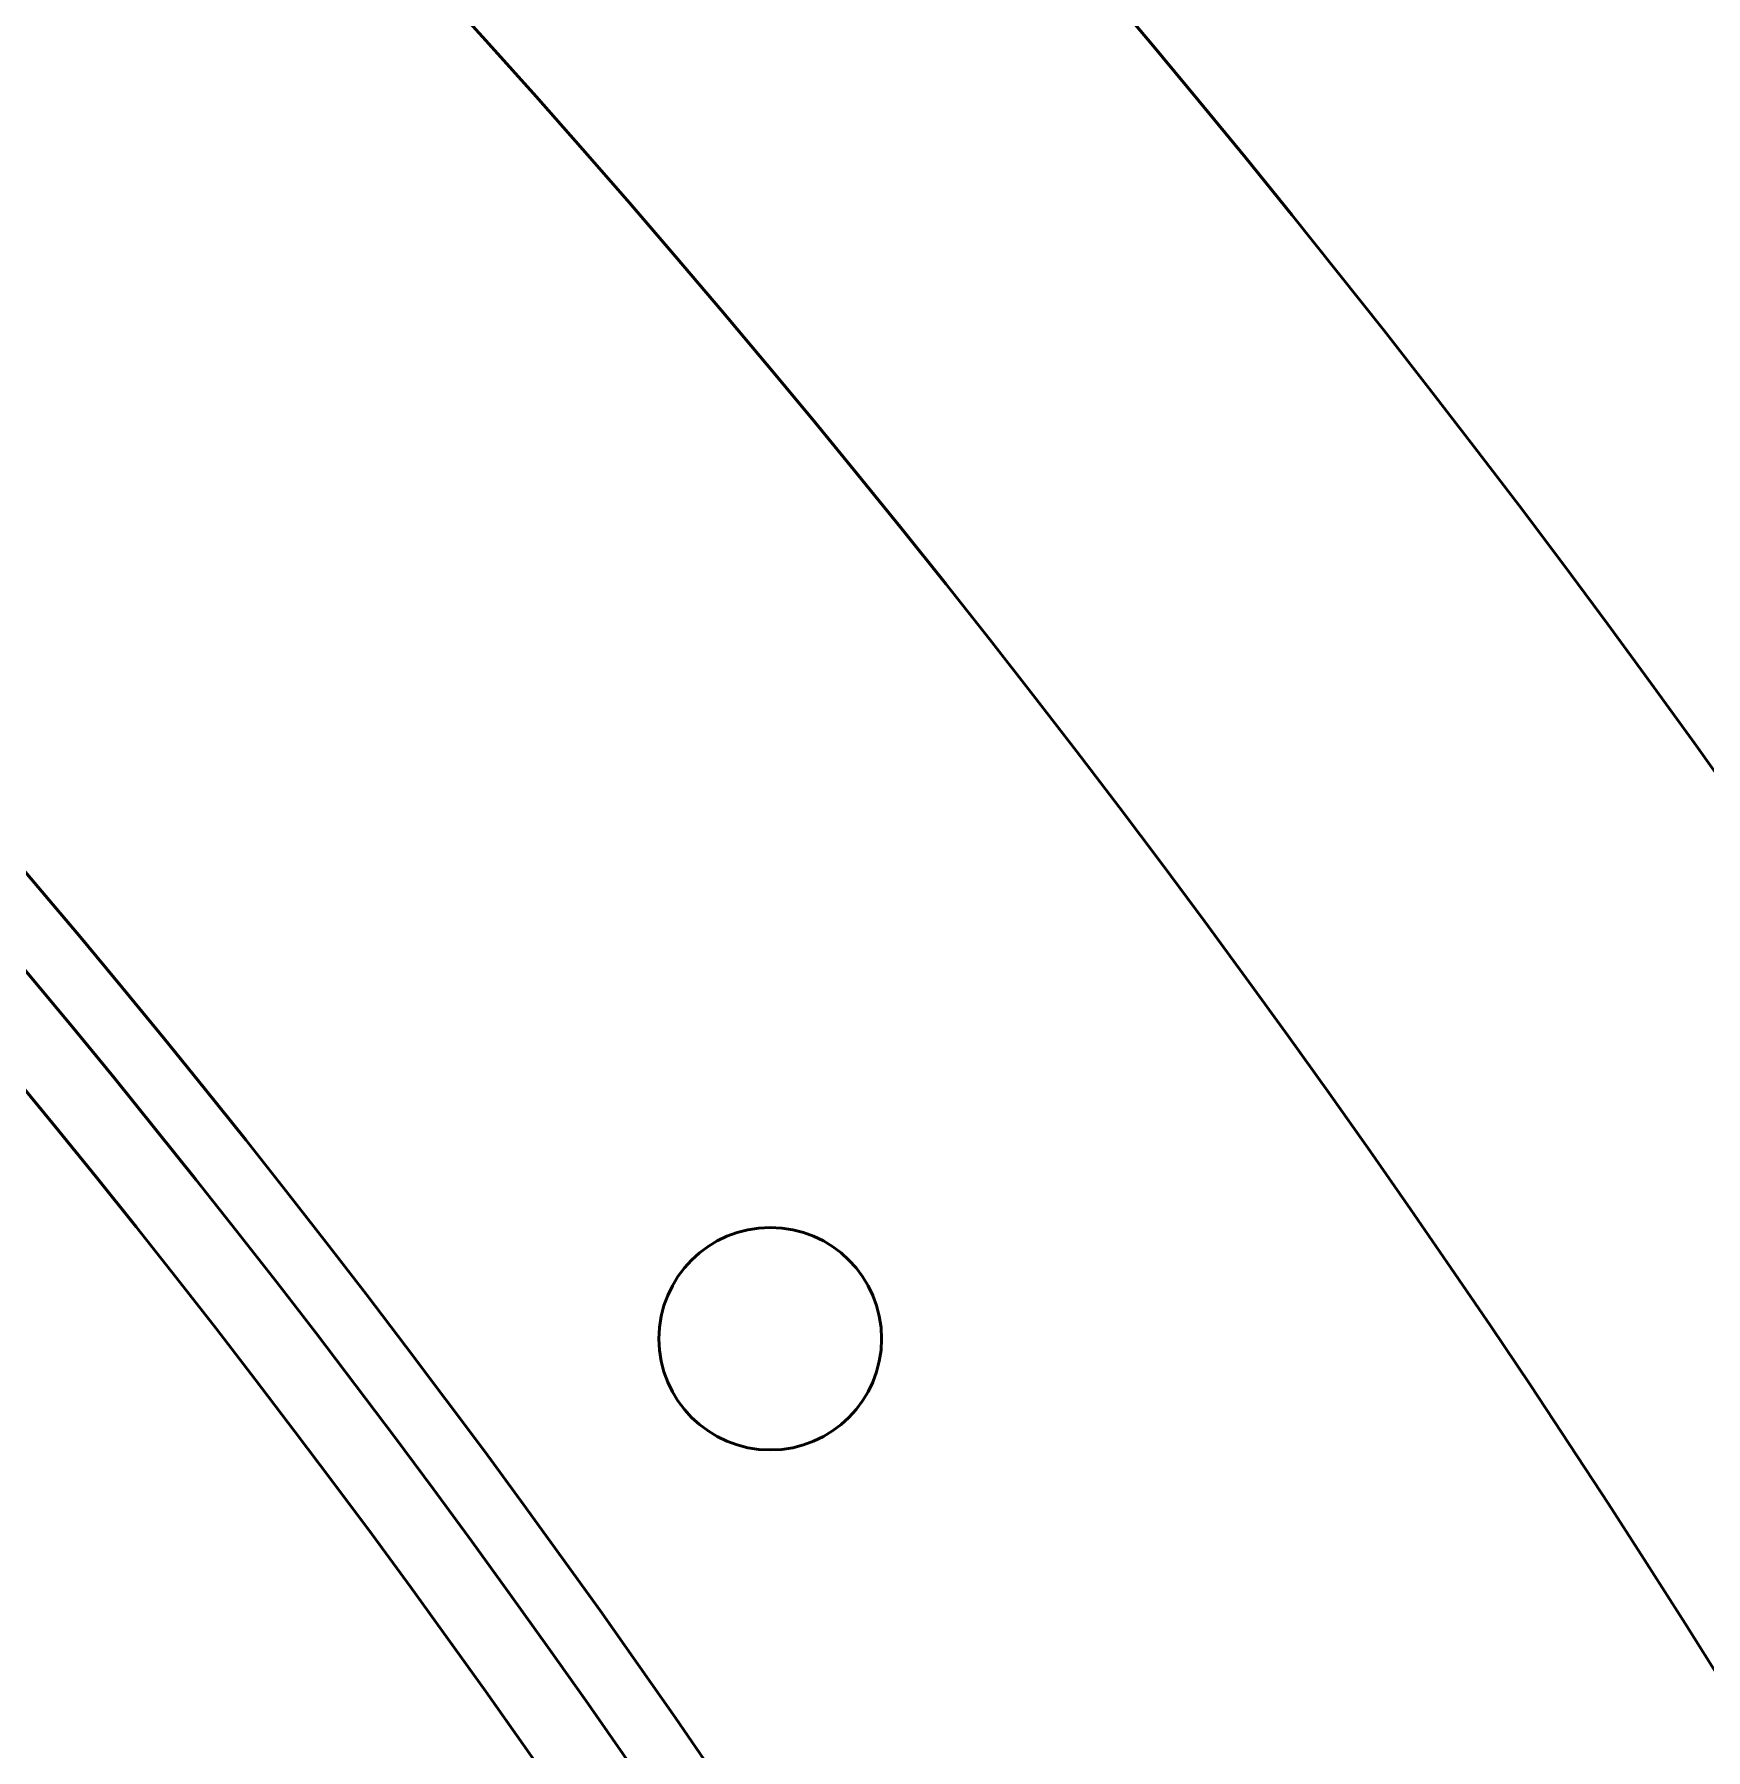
# Model space of a CAD drawing. Header units: inches. Extents: x 11 to 1621, y 11 to 1332.
# Drawn here: x 1279.9 to 1286.47, y 382.63 to 389.37 of the extents above; entities that cross this region are included whole.
import ezdxf

# ---------------------------------------------------------------- set-up
doc = ezdxf.new("R2010")
doc.units = ezdxf.units.IN
doc.header["$LTSCALE"] = 48
doc.header["$MEASUREMENT"] = 0
doc.layers.add('Visible (ANSI)', color=7, linetype='Continuous', lineweight=50)

msp = doc.modelspace()

# ---------------------------------------------------------------- linework, layer by layer
at = {"layer": 'Visible (ANSI)'}
for centre, radius in [((1247.196979, 358.380235), 48.3125), ((1247.196979, 358.380235), 46.34375), ((1247.196979, 358.380235), 42.829288), ((1247.196979, 358.380235), 42.579288), ((1247.196979, 358.380235), 42.279288), ((1247.196979, 358.380235), 38.75), ((1247.196979, 358.380235), 36.25), ((1247.196979, 358.380235), 36), ((1282.793727, 384.242786), 0.4375)]:
    msp.add_circle(centre, radius, dxfattribs=at)
msp.add_arc((1247.196979, 358.380235), 50.625, 30.4164882, 45.601263, dxfattribs=at)

doc.saveas('drawing.dxf')
